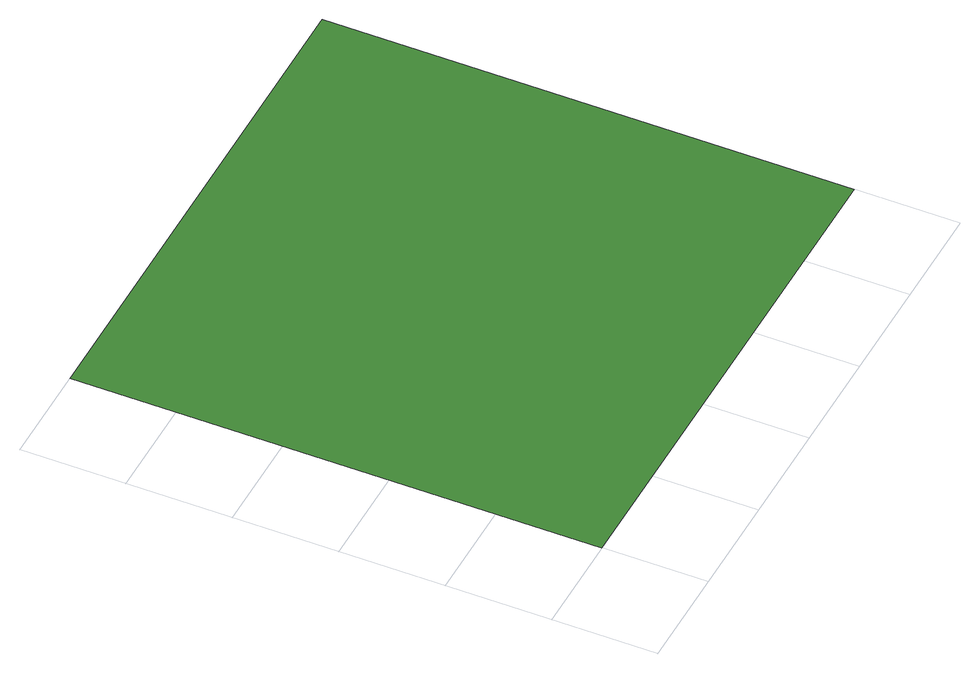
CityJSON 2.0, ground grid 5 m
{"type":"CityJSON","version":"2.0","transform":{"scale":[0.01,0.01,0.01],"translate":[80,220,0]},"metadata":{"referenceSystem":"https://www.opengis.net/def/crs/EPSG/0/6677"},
"CityObjects":{
"tree1":{"type":"SolitaryVegetationObject","attributes":{"name":"Folder Tree Cluster"},"geometry":[{"type":"MultiSurface","lod":"1","boundaries":[[[0,1,2,3]]]}]}
},
"vertices":[
[2500,0,0],[2500,2500,0],[0,2500,0],[0,0,0]
]}
